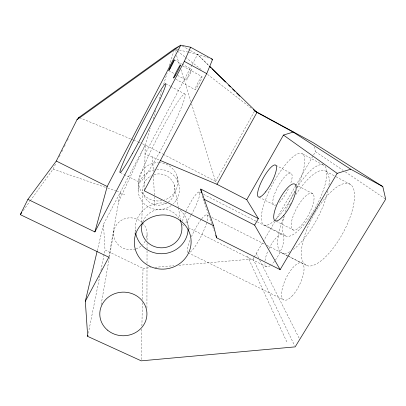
<?xml version="1.0" encoding="UTF-8"?>
<svg xmlns="http://www.w3.org/2000/svg" width="406" height="406" viewBox="0 0 406 406"><rect width="100%" height="100%" fill="white"/><g stroke="black" fill="none" stroke-linecap="round" stroke-linejoin="round"><path stroke-width="0.3" stroke-dasharray="2.03 1.52" d="M146.931 307.834L147.008 266.037M147.013 263.504L147.038 249.573M147.038 248.939L147.048 243.24M147.058 240.073L147.068 233.105M141.268 359.569L141.851 329.159M141.912 325.988L142.364 302.546M142.42 299.379L143.019 268.33L105.002 249.989L103.494 224.29L145.211 144.967L150.367 128.032M144.272 190.15L145.211 144.967L141.146 143.272M141.77 222.559L142.76 190.328M138.106 190.526L138.583 182.771M134.975 234.211L135.254 229.801M101.124 304.683L109.356 257.302M109.463 256.678L114.01 230.491M108.818 257.221L120.232 192.459L117.258 191.429M88.325 333.285L99.774 276.095M100.896 270.503L105.002 249.989M97.247 250.771L103.494 224.29M153.128 118.963L155.706 110.493M159.203 99.003L161.781 90.538M163.618 84.489L167.115 72.999M169.327 65.742L173.743 51.227M118.593 201.772L145.211 144.967L162.669 153.996M30.237 200.833L53.059 169.15L56.155 162.963M59.251 156.782L60.093 155.092M61.783 151.722L62.625 150.032M64.315 146.662L65.721 143.851M67.406 140.476L68.254 138.791M191.931 65.092L145.018 154.052L160.116 160.4M192.231 64.529L197.539 54.46L208.374 57.987M254.395 111.437L215.601 181.375L216.535 183.35M178.873 265.285L253.1 258.972L253.978 257.465M254.268 256.962L274.755 221.722M275.075 221.174L295.426 186.161M295.746 185.613L315.462 151.697L314.239 146.876M23.243 210.547L29.871 201.346M143.019 268.33L150.565 267.691M154.97 267.315L173.839 265.712M120.024 193.647L124.779 194.733M176.3 49.253L178.726 49.852M179.335 49.999L188.435 52.227M189.044 52.379L197.539 54.46L208.882 65.518M53.059 169.15L107.154 187.922M107.747 188.13L116.664 191.226M79.525 117.669L130.681 138.928M131.26 139.167L133.006 139.892M133.589 140.136L137.654 141.826M138.238 142.064L140.562 143.034M188.095 252.75L283.809 299.953M183.948 225.452L182.817 224.888A18.366 3.253 -63.2 0 1 182.274 224.097M188.47 227.715L266.524 266.762M282.505 253.222L307.195 265.727M206.649 214.85L208.902 215.992M211.724 217.418L264.737 244.275M266.996 245.417L287.301 255.699M287.864 255.983L301.399 262.839M120.267 172.504L123.586 174.184M124.14 174.463L139.634 182.304M264.945 225.259L286.55 236.322M198.996 192.008L201.254 193.16M203.507 194.317L281.962 234.475M276.349 221.25L293.538 230.1M163.232 154.285L215.601 181.375L191.566 103.895M259.079 197.154L274.593 205.208M295.167 184.385L312.869 193.738A20.696 6.821 -61.8 0 1 301.897 224.736A20.696 6.821 -61.8 0 1 293.02 216.383A20.696 6.821 -61.8 0 1 312.869 193.738M275.867 165.283L291.356 173.504M165.78 83.788L170.185 86.153M170.733 86.453L185.055 94.146M326.033 171.357L335.523 176.453M336.082 176.752L350.591 184.547M175.783 79.236L195.053 89.65M302.663 153.925L324.171 165.506M168.729 70.644L174.758 73.907M177.498 75.394L186.268 80.144M174.341 59.87L181.482 63.762M182.03 64.062L191.911 69.456A6.044 0.482 -62.3 0 1 188.029 77.719A6.044 0.482 -62.3 0 1 187.339 77.231A6.044 0.482 -62.3 0 1 191.911 69.456M182.7 66.046L202.015 76.572A7.409 0.726 -62.1 0 1 197.321 86.752A7.409 0.726 -62.1 0 1 196.286 86.021A7.409 0.726 -62.1 0 1 202.015 76.572M182.401 46.061L189.972 50.263M190.51 50.562L197.539 54.46L209.242 66.011M315.462 151.697L343.243 170.474M345.339 171.89L385.7 199.168M175.483 49.583L176.986 50.75M177.488 51.136L185.009 56.957M185.512 57.342L201.051 69.37M207.573 74.415L251.192 108.169M256.313 253.451L258.597 257.972M259.738 260.236L299.186 338.244M253.1 258.972L294.614 345.729M247.462 256.15L287.367 343.126M203.127 198.818L211.724 223.625M212.749 226.578L214.18 230.709M174.666 49.415L175.793 53.044M176.544 55.47L179.361 64.549M180.863 69.39L190.815 101.475M202.391 195.925L202.98 198.24M187.075 220.828L189.029 229.821M177.041 176.163L178.625 183.558M174.189 184.918L178.249 207.197M178.361 207.816L180.503 219.575M152.631 156.432L153.295 171.55M153.463 175.326L154.376 196.108M154.402 196.743L154.848 206.816M186.131 211.11A18.366 3.253 -63.2 0 1 199.366 192.119A18.366 3.253 -63.2 0 1 191.272 214.789M190.977 215.302A18.366 3.253 -63.2 0 1 184.674 223.97M182.497 221.26A18.366 3.253 -63.2 0 1 185.679 212.135M269.056 248.533A17.93 5.73 -63.3 0 1 283.383 235.607A17.93 5.73 -63.3 0 1 275.273 260.271M274.542 261.241A17.93 5.73 -63.3 0 1 271.898 264.23M270.31 265.59A17.93 5.73 -63.3 0 1 264.885 263.621M265.006 260.698A17.93 5.73 -63.3 0 1 268.097 250.583M201.752 218.722A21.122 4.288 -63.6 0 1 207.07 221.026M206.618 222.711A21.122 4.288 -63.6 0 1 189.835 252.365M187.8 252.512A21.122 4.288 -63.6 0 1 190.241 239.611M191.424 236.744A21.122 4.288 -63.6 0 1 200.955 219.758M276.329 204.746A18.037 5.161 -61.7 0 1 274.771 193.566A18.037 5.161 -61.7 0 1 288.057 173.875A18.037 5.161 -61.7 0 1 290.6 183.593M288.336 189.023A18.037 5.161 -61.7 0 1 278.501 203.198M295.928 194.489A46.446 15.342 -61.8 0 1 328.946 185.172M327.977 190.795A46.446 15.342 -61.8 0 1 293.533 249.32M289.737 251.786A46.446 15.342 -61.8 0 1 284.499 215.926M289.585 205.253A46.446 15.342 -61.8 0 1 290.787 203.03M274.816 220.194A40.458 11.601 -61.7 0 1 264.57 202.447A40.458 11.601 -61.7 0 1 297.39 154.016A40.458 11.601 -61.7 0 1 296.811 187.734M294.888 191.678A40.458 11.601 -61.7 0 1 275.238 219.798M315.239 212.292A46.117 17.164 -61.6 0 1 354.575 196.529A46.117 17.164 -61.6 0 1 314.244 264.966A46.117 17.164 -61.6 0 1 314.924 212.825M296.781 188.014A40.209 13.002 -61.5 0 1 326.734 171.002A40.209 13.002 -61.5 0 1 301.45 227.472A40.209 13.002 -61.5 0 1 283.809 216.992M285.403 211.714A40.209 13.002 -61.5 0 1 294.883 191.165M154.021 174.631A16.078 15.641 -3.8 0 1 173.149 182.411A16.078 15.641 -3.8 0 1 168.368 202.086M166.876 203.046A16.078 15.641 -3.8 0 1 144.775 197.204A16.078 15.641 -3.8 0 1 151.235 175.778M142.841 221.737A20.209 19.371 -5.7 0 1 159.771 209.166A20.209 19.371 -5.7 0 1 178.894 218.073M159.172 162.628A19.666 19.189 -3.2 0 1 177.696 179.046A19.666 19.189 -3.2 0 1 164.613 199.935M161.877 200.645A19.666 19.189 -3.2 0 1 138.629 183.461A19.666 19.189 -3.2 0 1 158.599 162.608M156.787 169.424A20.721 20.158 -3.8 0 1 177.625 180.995A20.721 20.158 -3.8 0 1 173.139 203.985M171.307 205.512A20.721 20.158 -3.8 0 1 139.984 197.986A20.721 20.158 -3.8 0 1 154.376 169.799M142.531 222.864A16.712 15.956 1.5 0 1 146.196 238.961M145.216 241.149A16.712 15.956 1.5 0 1 142.739 244.544M140.933 246.173A16.712 15.956 1.5 0 1 136.091 248.787M135.508 248.98A16.712 15.956 1.5 0 1 115.588 241.189A16.712 15.956 1.5 0 1 120.151 221.138A16.712 15.956 1.5 0 1 141.638 222.021M135.497 232.202A26.497 25.4 -5.7 0 1 167.044 203.406M180.294 210.085A26.497 25.4 -5.7 0 1 188.181 227.365M145.693 162.151L142.212 170.495A49.664 4.4 -62.7 0 0 141.816 180.563L145.5 175.732A49.664 4.4 -62.7 0 0 178.3 114.659A49.664 4.4 -62.7 0 0 178.493 100.876A49.664 4.4 -62.7 0 0 145.693 162.151M291.889 296.223A20.549 7.501 -64.1 0 0 302.988 264.047A20.549 7.501 -64.1 0 0 283.591 284.18A20.549 7.501 -64.1 0 0 291.889 296.223"/><path stroke-width="0.61" d="M256.511 112.117L254.699 110.884L313.163 142.658L382.792 186.577L385.7 199.168L295.162 346.871L141.242 360.838L87.701 336.391L87.95 335.148M87.701 336.391L85.326 301.272L97.1 251.385M85.326 301.272L108.818 257.221L20.3 214.632L27.892 199.361L94.872 231.927L107.189 186.506L180.782 45.162L190.602 47.238L212.587 59.362L206.74 73.623L144.257 190.779L213.592 225.751L216.637 237.799L280.145 269.64L337.178 173.357L350.728 169.206L382.792 186.577M94.872 231.927L184.309 61.362L190.602 47.238M27.892 199.361L56.302 161.04L76.983 119.699L78.942 117.425L174.478 48.811L180.782 45.162L76.983 119.699M78.378 118.552L78.942 117.425M160.116 160.4L217.007 184.334L256.968 112.421L209.79 66.406M280.145 269.64L254.613 225.107L258.363 218.595L246.746 199.701L283.459 135.071L293.162 132.092L350.728 169.206M20.3 214.632L21.772 212.592M211.384 58.971L212.587 59.362M56.302 161.04L107.189 186.506M204.248 199.392L254.613 225.107M258.363 218.595L200.625 188.978L213.592 225.751M217.007 184.334L246.746 199.701M256.968 112.421L293.162 132.092M184.309 61.362L206.74 73.623M283.459 135.071L337.178 173.357M209.694 66.457L211.044 67.787M211.942 68.675L225.447 82.007M228.598 85.118L230.395 86.894M232.648 89.117L234.896 91.335M236.698 93.116L239.85 96.222M253.349 109.554L254.252 110.442M215.819 235.434L216.637 237.799M200.772 189.561L201.655 193.033M180.015 220.047A20.209 19.371 -5.7 0 1 163.11 247.761A20.209 19.371 -5.7 0 1 142.455 222.813M188.171 229.167A26.497 25.4 -5.7 0 1 163.709 253.654A26.497 25.4 -5.7 0 1 135.711 233.399M283.789 215.358A20.797 6.227 -61.9 0 0 295.167 184.385A20.797 6.227 -61.9 0 0 275.821 207.466A20.797 6.227 -61.9 0 0 283.789 215.358M265.61 191.886A18.113 4.705 -61.8 0 0 275.867 165.283A18.113 4.705 -61.8 0 0 259.586 185.923A18.113 4.705 -61.8 0 0 265.61 191.886M170.347 68.122A6.075 0.304 -62.5 0 0 174.341 59.87A6.075 0.304 -62.5 0 0 169.926 67.787A6.075 0.304 -62.5 0 0 170.347 68.122M132.61 153.199A49.933 2.781 -62.8 0 0 165.78 83.788A49.933 2.781 -62.8 0 0 130.235 147.287A49.933 2.781 -62.8 0 0 132.61 153.199M175.631 75.008A7.455 0.462 -62.4 0 0 180.492 64.843A7.455 0.462 -62.4 0 0 174.996 74.496A7.455 0.462 -62.4 0 0 175.631 75.008M107.468 330.108A23.578 21.817 -1.2 0 0 146.393 318.563A23.578 21.817 -1.2 0 0 116.228 293.178A23.578 21.817 -1.2 0 0 107.468 330.108M149.251 266.021A28.41 27.085 -6.1 0 0 191.114 240.986A28.41 27.085 -6.1 0 0 147.835 219.113A28.41 27.085 -6.1 0 0 149.251 266.021"/></g></svg>
